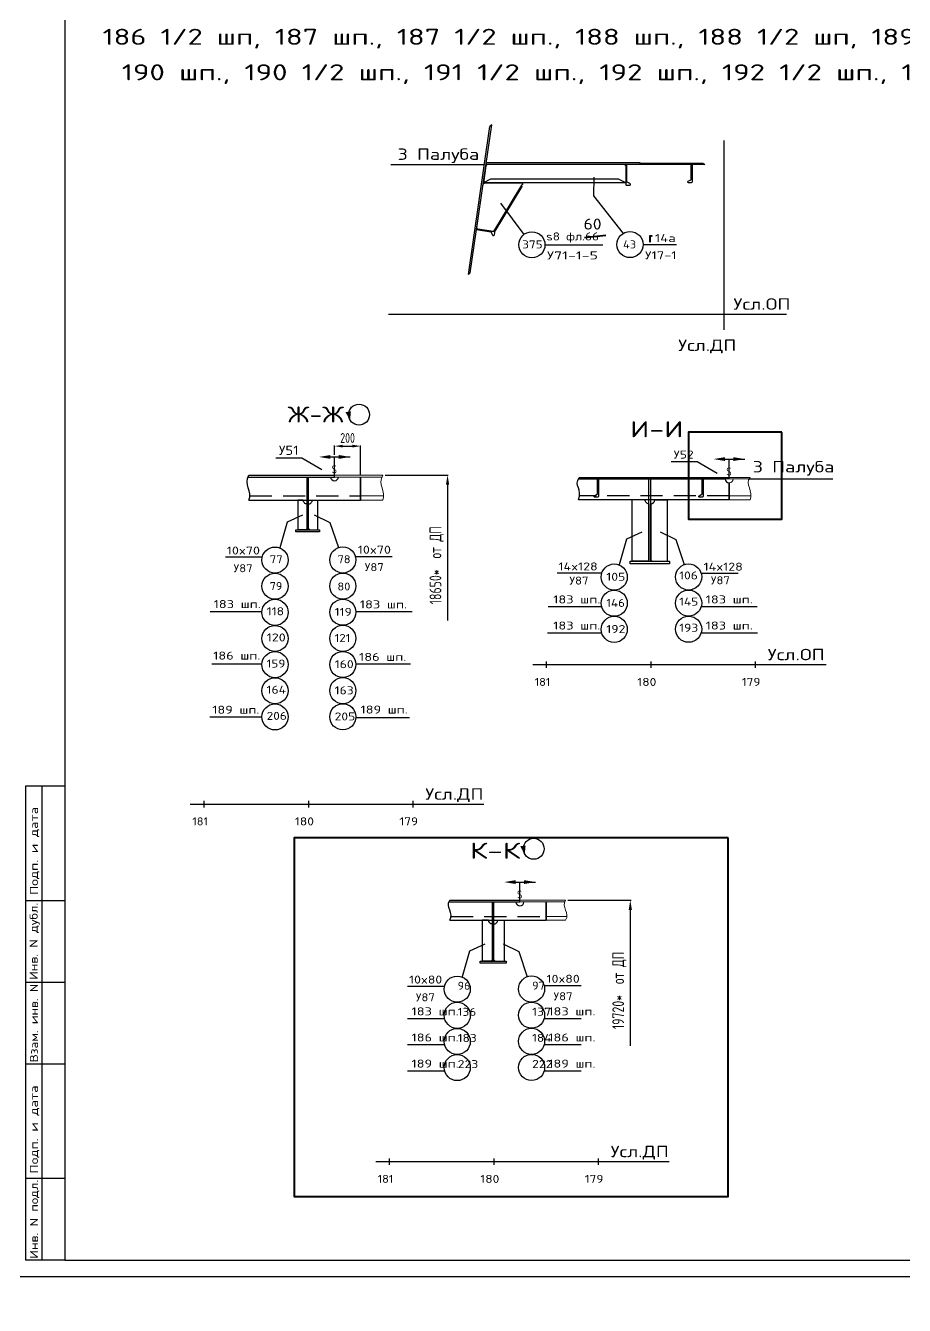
# Model space of a CAD drawing. Header units: millimetres. Extents: x -438477 to 631584, y 118817 to 676146.
# Drawn here: x 281127 to 287855, y 333787 to 343579 of the extents above; entities that cross this region are included whole.
import ezdxf
from ezdxf.enums import TextEntityAlignment as Align

# ---------------------------------------------------------------- set-up
doc = ezdxf.new("R2010")
doc.units = ezdxf.units.MM
for name, pattern in [('AVEVASOLID', [7.5, 7.5]), ('AVEVASOLIDWIDE', [7.5, 7.5]), ('DASHED', [2.546053, 1.697368, -0.848684])]:
    doc.linetypes.add(name, pattern=pattern)
doc.layers.get('Defpoints').update_dxf_attribs({"linetype": 'CONTINUOUS'})
for name, color, linetype in [('20_1', 1, 'CONTINUOUS'), ('20_FORMAT', 140, 'CONTINUOUS'), ('20_POZ', 4, 'CONTINUOUS'), ('20_TEXT', 1, 'CONTINUOUS')]:
    doc.layers.add(name, color=color, linetype=linetype)
doc.styles.add('SIMPLEX', font='simplex.shx', dxfattribs={"width": 0.7})
doc.linetypes.add('Шов_Монтажный', pattern='A,0.75,-0.0001,["/",Standard,S=1,R=0,X=0,Y=-0.5],0.75', length=1.5001)
doc.dimstyles.new('Lineyny', dxfattribs={"dimscale": 30, "dimtxt": 3, "dimasz": 2.5, "dimexe": 0.18, "dimexo": 0.625, "dimgap": 1, "dimtad": 1, "dimdec": 0, "dimlfac": -1, "dimzin": 0, "dimtxsty": 'SIMPLEX', "dimcen": 0, "dimdle": 0.38, "dimclrd": 2, "dimclre": 2, "dimclrt": 2, "dimadec": 0, "dimazin": 0, "dimtfac": 1, "dimtdec": 0, "dimtmove": 0, "dimatfit": 0, "dimfxl": 1, "dimtolj": 1, "dimtzin": 0, "dimlwd": -1, "dimarcsym": 0})

# ---------------------------------------------------------------- blocks, each defined once
blk = doc.blocks.new('*D168')
at = {"layer": '20_1', "color": 2, "lineweight": -2, "ltscale": 30, "transparency": 16777216}
blk.add_line((283880.6, 340140.6), (284363, 340140.6), dxfattribs=at)
at = {"layer": '20_1', "color": 2, "ltscale": 30, "transparency": 16777216}
blk.add_line((284357.6, 340065.6), (284357.6, 339027.2), dxfattribs=at)
at = {"layer": '20_1', "color": 2, "ltscale": 25, "transparency": 16777216}
blk.add_solid([(284370.1, 340065.6), (284345.1, 340065.6), (284357.6, 340140.6)], dxfattribs=at)
at = {"layer": 'Defpoints', "color": 0, "ltscale": 25, "transparency": 16777216}
for p in [(283861.8, 340140.6), (283686.1, 337040.6), (284357.6, 337040.6)]:
    blk.add_point(p, dxfattribs=at)
at = {"layer": '20_1', "color": 2, "ltscale": 25, "transparency": 16777216, "insert": (284274.1, 339450.2), "char_height": 90, "attachment_point": 5, "rotation": 90, "style": 'SIMPLEX'}
blk.add_mtext('\\A1;18650*  от ДП', dxfattribs=at)
blk = doc.blocks.new('*D169')
at = {"layer": '20_1', "color": 2, "lineweight": -2, "ltscale": 30, "transparency": 16777216}
blk.add_line((285279.7, 336887.2), (285762.2, 336887.2), dxfattribs=at)
at = {"layer": '20_1', "color": 2, "ltscale": 30, "transparency": 16777216}
blk.add_line((285756.8, 336812.2), (285756.8, 335773.8), dxfattribs=at)
at = {"layer": '20_1', "color": 2, "ltscale": 25, "transparency": 16777216}
blk.add_solid([(285769.3, 336812.2), (285744.3, 336812.2), (285756.8, 336887.2)], dxfattribs=at)
at = {"layer": 'Defpoints', "color": 0, "ltscale": 25, "transparency": 16777216}
for p in [(285261, 336887.2), (285085.3, 333787.2), (285756.8, 333787.2)]:
    blk.add_point(p, dxfattribs=at)
at = {"layer": '20_1', "color": 2, "ltscale": 25, "transparency": 16777216, "insert": (285673.2, 336196.8), "char_height": 90, "attachment_point": 5, "rotation": 90, "style": 'SIMPLEX'}
blk.add_mtext('\\A1;19720*  от ДП', dxfattribs=at)
blk = doc.blocks.new('*D173')
at = {"layer": '20_1', "color": 2, "lineweight": -2, "ltscale": 25, "transparency": 16777216}
for p, q in [((283492.2, 340294.6), (283492.2, 340366.3)), ((283692.2, 340140.2), (283692.2, 340366.3))]:
    blk.add_line(p, q, dxfattribs=at)
at = {"layer": '20_1', "color": 2, "ltscale": 25, "transparency": 16777216}
blk.add_line((283554.7, 340361.8), (283629.7, 340361.8), dxfattribs=at)
for points in [[(283554.7, 340372.2), (283554.7, 340351.4), (283492.2, 340361.8)], [(283629.7, 340351.4), (283629.7, 340372.2), (283692.2, 340361.8)]]:
    blk.add_solid(points, dxfattribs=at)
at = {"layer": 'Defpoints', "color": 0, "ltscale": 25, "transparency": 16777216}
for p in [(283492.2, 340278.9), (283692.2, 340361.8), (283692.2, 340124.6)]:
    blk.add_point(p, dxfattribs=at)
at = {"layer": '20_1', "color": 2, "ltscale": 25, "transparency": 16777216, "insert": (283592.2, 340424.3), "char_height": 75, "attachment_point": 5, "style": 'SIMPLEX'}
blk.add_mtext('\\A1;200', dxfattribs=at)

msp = doc.modelspace()

# ---------------------------------------------------------------- linework, layer by layer
at = {"layer": '20_1', "color": 0, "linetype": 'AVEVASOLIDWIDE'}
for p, q in [((284517.244, 341674.691), (284682.201, 342807.403)), ((284531.167, 341687.023), (284696.123, 342819.735)), ((282828.996, 340124.557), (283492.208, 340124.557)), ((282836.85, 340140.557), (283492.208, 340140.557)), ((284367.367, 336875.153), (284910.136, 336875.153)), ((284374.244, 336887.153), (284910.136, 336887.153))]:
    msp.add_line(p, q, dxfattribs=at)
at = {"layer": '20_1', "color": 0, "ltscale": 25}
for p, q in [((284696.123, 342819.735), (284682.201, 342807.403)), ((286315.013, 342525.42), (286327.963, 342517.418)), ((284531.167, 341687.023), (284517.244, 341674.691)), ((283492.208, 340124.557), (283492.208, 340140.557)), ((286513.649, 340110.413), (286513.649, 340122.413))]:
    msp.add_line(p, q, dxfattribs=at)
at = {"layer": '20_1', "ltscale": 0.2}
for p, q in [((286476.212, 341251.811), (286476.212, 342700.429)), ((283906.493, 341371.663), (286951.313, 341371.663)), ((285009.647, 338689.677), (287256.158, 338689.677)), ((282388.206, 337622.757), (284634.717, 337622.757)), ((283807.435, 334887.33), (286053.945, 334887.33))]:
    msp.add_line(p, q, dxfattribs=at)
at = {"layer": '20_1', "color": 0, "linetype": 'AVEVASOLID'}
for p, q in [((286327.963, 342517.418), (284652.097, 342517.418)), ((283282.211, 339720.34), (283282.211, 340124.557)), ((283292.208, 339720.34), (283292.208, 340124.557)), ((283692.208, 340126.642), (283692.208, 339948.517)), ((286513.649, 340110.413), (285358.637, 340110.413)), ((285358.637, 340110.413), (286483.644, 340110.413)), ((285365.024, 340122.413), (286513.649, 340122.413)), ((285899.648, 339480.411), (285899.648, 340110.413)), ((285913.649, 339480.411), (285913.649, 340110.413)), ((282836.85, 339948.517), (283692.208, 339948.517)), ((286513.649, 339950.409), (285359.401, 339950.409)), ((284701.439, 336420.42), (284701.439, 336875.153)), ((284711.437, 336420.42), (284711.437, 336875.153)), ((285111.437, 336873.697), (285111.437, 336735.16)), ((284374.244, 336735.16), (285111.437, 336735.16))]:
    msp.add_line(p, q, dxfattribs=at)
at = {"layer": '20_1', "color": 92, "linetype": 'AVEVASOLID', "lineweight": 0}
msp.add_line((284662.095, 342517.418), (285711.765, 342517.418), dxfattribs=at)
at = {"layer": '20_1', "linetype": 'AVEVASOLID'}
for p, q in [((285721.775, 342377.419), (284631.675, 342377.419)), ((284923.118, 342357.613), (284708.689, 342003.75)), ((283212.203, 339948.517), (283212.203, 339720.34)), ((283282.211, 339730.234), (283282.211, 339918.835)), ((283292.208, 339730.234), (283292.208, 339918.835)), ((283362.203, 339948.517), (283362.203, 339720.34)), ((285771.645, 339480.411), (285771.645, 339950.409)), ((285899.648, 339920.411), (285899.648, 339490.412)), ((285913.649, 339920.411), (285913.649, 339490.412)), ((286041.652, 339480.411), (286041.652, 339950.409)), ((284621.434, 336735.16), (284621.434, 336420.42)), ((284701.439, 336430.314), (284701.439, 336705.472)), ((284711.437, 336430.314), (284711.437, 336705.472)), ((284791.429, 336735.16), (284791.429, 336420.42))]:
    msp.add_line(p, q, dxfattribs=at)
at = {"layer": '20_1', "color": 252, "linetype": 'AVEVASOLIDWIDE', "lineweight": 0}
for p, q in [((283492.208, 340140.557), (283861.822, 340140.557)), ((283492.208, 340124.557), (283853.967, 340124.557)), ((284910.136, 336887.153), (285260.986, 336887.153)), ((284910.136, 336875.153), (285254.108, 336875.153))]:
    msp.add_line(p, q, dxfattribs=at)
at = {"layer": '20_1', "color": 6, "linetype": 'Шов_Монтажный', "ltscale": 25}
for p, q in [((283692.208, 339948.517), (283692.208, 340124.557)), ((286513.649, 339950.409), (286513.649, 340080.411)), ((285111.437, 336735.16), (285111.437, 336875.153))]:
    msp.add_line(p, q, dxfattribs=at)
at = {"layer": '20_1', "color": 252, "lineweight": 0, "ltscale": 25}
for p, q in [((286513.649, 340122.413), (286673.8, 340122.413)), ((286513.65, 340110.417), (286665.826, 340110.417)), ((283692.208, 339948.517), (283861.822, 339948.517)), ((286513.649, 339981.659), (286680.423, 339981.659)), ((286513.649, 339950.409), (286673.8, 339950.409)), ((285111.437, 336735.16), (285260.986, 336735.16))]:
    msp.add_line(p, q, dxfattribs=at)
at = {"layer": '20_1', "color": 0, "linetype": 'DASHED', "ltscale": 100}
for p, q in [((282843.488, 339981.5), (283692.208, 339981.5)), ((286513.649, 339981.659), (285367.852, 339981.659)), ((284384.263, 336763.099), (285111.437, 336763.099))]:
    msp.add_line(p, q, dxfattribs=at)
at = {"layer": '20_1', "color": 252, "linetype": 'DASHED', "lineweight": 0, "ltscale": 100}
for p, q in [((283692.208, 339981.5), (283868.46, 339981.5)), ((285111.437, 336763.099), (285271.005, 336763.099))]:
    msp.add_line(p, q, dxfattribs=at)
at = {"layer": '20_1', "ltscale": 10}
for points in [[(283922.111, 342515.485), (284638.344, 342515.485)], [(286665.826, 340110.417), (287306.925, 340110.417)]]:
    msp.add_lwpolyline(points, dxfattribs=at)
at = {"layer": '20_1', "linetype": 'AVEVASOLID'}
for points in [[(284662.095, 342517.418), (284650.657, 342507.525), (284631.675, 342377.419)], [(285711.765, 342517.418), (285721.775, 342507.418), (285721.775, 342377.419)], [(285721.775, 342377.419), (285665.891, 342405.358), (284687.559, 342405.358), (284631.675, 342377.419)], [(284923.118, 342357.613), (284925.693, 342347.106), (284719.187, 342006.328), (284708.689, 342003.75)], [(283282.211, 339730.234), (283272.213, 339720.34), (283212.203, 339720.34)], [(283292.208, 339730.234), (283302.206, 339720.34), (283362.203, 339720.34)], [(285899.648, 339490.412), (285889.65, 339480.411), (285771.645, 339480.411)], [(285913.649, 339490.412), (285923.647, 339480.411), (286041.652, 339480.411)], [(285113.649, 338714.677), (285113.649, 338664.677)], [(285913.649, 338714.677), (285913.649, 338664.677)], [(286713.649, 338714.677), (286713.649, 338664.677)], [(282492.208, 337647.757), (282492.208, 337597.757)], [(283292.208, 337647.757), (283292.208, 337597.757)], [(284092.208, 337647.757), (284092.208, 337597.757)], [(284701.439, 336430.314), (284691.429, 336420.42), (284621.434, 336420.42)], [(284711.437, 336430.314), (284721.434, 336420.42), (284791.429, 336420.42)], [(283911.437, 334912.33), (283911.437, 334862.33)], [(284711.437, 334912.33), (284711.437, 334862.33)], [(285511.437, 334912.33), (285511.437, 334862.33)]]:
    msp.add_lwpolyline(points, dxfattribs=at)
at = {"layer": '20_1', "color": 0, "linetype": 'AVEVASOLID'}
for points in [[(286315.013, 342525.42), (285831.772, 342525.42), (285831.772, 342529.418), (284652.097, 342529.418)], [(283197.213, 339720.34), (283377.206, 339720.34), (283377.206, 339706.189), (283197.213, 339706.189), (283197.213, 339720.34)], [(285756.642, 339480.411), (286056.642, 339480.411), (286056.642, 339460.413), (285756.642, 339460.413), (285756.642, 339480.411)], [(284606.432, 336420.42), (284806.444, 336420.42), (284806.444, 336406.272), (284606.432, 336406.272), (284606.432, 336420.42)]]:
    msp.add_lwpolyline(points, dxfattribs=at)
for points in [[(285721.775, 342517.418), (285721.775, 342364.419, 0.41435081), (285728.769, 342357.418), (285750.767, 342357.418, 0.7671454), (285754.27, 342370.482), (285733.274, 342382.607, -0.26792973), (285729.77, 342388.668), (285729.77, 342517.418)], [(286229.77, 342517.418), (286229.77, 342383.419, -0.41401973), (286223.765, 342377.419), (286202.769, 342377.419, -0.76742417), (286199.766, 342388.613), (286219.773, 342400.161, 0.26811787), (286222.764, 342405.358), (286222.764, 342517.418)], [(284580.015, 342022.42), (284712.607, 342003.109, -0.41404229), (284717.686, 341996.306), (284714.658, 341975.524, -0.7673775), (284703.147, 341974.172), (284694.602, 341995.626, 0.26788029), (284689.89, 341999.343), (284579.001, 342015.493)], [(285513.649, 340110.413), (285513.649, 339976.41, -0.41401973), (285507.643, 339970.411), (285486.647, 339970.411, -0.76742417), (285483.644, 339981.605), (285503.652, 339993.152, 0.26799962), (285506.642, 339998.353), (285506.642, 340110.413)], [(286313.649, 340110.413), (286313.649, 339976.41, -0.41401973), (286307.643, 339970.411), (286286.647, 339970.411, -0.76742417), (286283.644, 339981.605), (286303.639, 339993.152, 0.26772761), (286306.642, 339998.353), (286306.642, 340110.413)], [(286483.644, 340110.413, 0.4141672), (286513.649, 340080.411), (286513.649, 339950.409)]]:
    msp.add_lwpolyline(points, format="xyb", dxfattribs=at)
at = {"layer": '20_1', "linetype": 'AVEVASOLID'}
for points in [[(284708.689, 342003.75), (284589.939, 342021.026), (284581.479, 342032.36), (284630.234, 342367.531), (284641.672, 342377.428), (284931.675, 342377.428), (284931.675, 342362.429, 0.26218423), (284923.118, 342357.613, 0.26218423)], [(283282.211, 339918.835, -0.41421708), (283252.206, 339948.517), (283212.203, 339948.517)], [(283292.208, 339918.835, 0.41421708), (283322.213, 339948.517), (283362.203, 339948.517)], [(285899.648, 339920.411, -0.41427255), (285869.655, 339950.409), (285771.645, 339950.409)], [(285913.649, 339920.411, 0.41418827), (285943.654, 339950.409), (286041.652, 339950.409)], [(284701.439, 336705.472, -0.41417497), (284671.434, 336735.16), (284621.434, 336735.16)], [(284711.437, 336705.472, 0.41426012), (284741.429, 336735.16), (284791.429, 336735.16)]]:
    msp.add_lwpolyline(points, format="xyb", dxfattribs=at)
at = {"layer": '20_1', "color": 4, "ltscale": 20}
msp.add_lwpolyline([(285476.4, 342419.465), (285475.889, 342277.819), (285701.993, 341989.271)], dxfattribs=at)
at = {"layer": '20_1', "color": 30, "lineweight": 40, "ltscale": 25}
msp.add_lwpolyline([(285568.496, 341973.914), (285405.536, 341954.792)], dxfattribs=at)
for points in [[(286916.428, 340469.616), (286201.713, 340469.616), (286201.713, 339803.115), (286916.428, 339803.115)], [(286506.59, 337363.659), (283182.893, 337363.659), (283182.893, 334621.133), (286506.59, 334621.133)]]:
    msp.add_lwpolyline(points, close=True, dxfattribs=at)
at = {"layer": '20_1'}
for points in [[(283412.208, 340278.94), (283612.208, 340278.94)], [(283492.208, 340126.648), (283492.208, 340278.94)], [(286433.649, 340262.706), (286633.649, 340262.706)], [(286513.649, 340110.413), (286513.649, 340262.706)], [(284831.437, 337025.99), (285031.437, 337025.99)], [(284911.437, 336873.697), (284911.437, 337025.99)]]:
    msp.add_lwpolyline(points, dxfattribs=at)
at = {"layer": '20_1', "color": 4, "ltscale": 0.5}
for points in [[(283043.685, 340271.433), (283242.899, 340271.433), (283396.271, 340182.011)], [(286069.452, 340243.416), (286268.666, 340243.416), (286422.038, 340153.994)]]:
    msp.add_lwpolyline(points, dxfattribs=at)
at = {"layer": '20_1', "color": 252, "linetype": 'AVEVASOLID', "lineweight": 0}
msp.add_lwpolyline([(286543.654, 340110.413, -0.4141672), (286513.649, 340080.411), (286513.649, 339950.409)], format="xyb", dxfattribs=at)
at = {"layer": '20_1', "color": 2, "ltscale": 20}
for centre in [(283679.609, 340602.643), (285016.996, 337280.88)]:
    msp.add_circle(centre, 80, dxfattribs=at)
at = {"layer": '20_1', "color": 0, "linetype": 'AVEVASOLID'}
for centre, radius, start, end in [((283492.208, 340126.648), 30.005, 180.0093231, 359.9906616), ((284911.437, 336873.697), 29.993, 180, 0)]:
    msp.add_arc(centre, radius, start, end, dxfattribs=at)
at = {"layer": '20_1', "color": 0, "ltscale": 25}
for points in [[(282836.85, 339948.517), (282864.453, 340013.094), (282794.296, 340069.449), (282836.85, 340140.557)], [(285359.401, 339950.409), (285393.138, 340037.326), (285322.469, 340051.305), (285365.024, 340122.413)], [(284374.244, 336735.16), (284409.898, 336786.944), (284337.441, 336837.549), (284374.244, 336887.153)]]:
    msp.add_open_spline(points, degree=3, dxfattribs=at)
at = {"layer": '20_1', "color": 252, "lineweight": 0, "ltscale": 25}
for points in [[(283861.822, 339948.517), (283889.424, 340013.094), (283819.267, 340069.449), (283861.822, 340140.557)], [(286673.8, 339950.409), (286701.403, 340014.986), (286631.246, 340071.342), (286673.8, 340122.413)], [(285260.986, 336735.16), (285296.64, 336786.944), (285224.182, 336837.549), (285260.986, 336887.153)]]:
    msp.add_open_spline(points, degree=3, dxfattribs=at)
at = {"layer": '20_1', "color": 2, "ltscale": 0.2}
for points in [[(283617.68, 340627.42), (283575.937, 340621.626), (283611.508, 340560.663)], [(284955.067, 337305.657), (284913.324, 337299.862), (284948.895, 337238.9)]]:
    msp.add_solid(points, dxfattribs=at)
at = {"layer": '20_1'}
for points in [[(283459.708, 340293.524), (283459.708, 340264.357), (283372.208, 340278.94)], [(283524.708, 340293.524), (283524.708, 340264.357), (283612.208, 340278.94)], [(286481.149, 340277.289), (286481.149, 340248.122), (286393.649, 340262.706)], [(286546.149, 340277.289), (286546.149, 340248.122), (286633.649, 340262.706)], [(284878.937, 337040.573), (284878.937, 337011.407), (284791.437, 337025.99)], [(284943.937, 337040.573), (284943.937, 337011.407), (285031.437, 337025.99)]]:
    msp.add_solid(points, dxfattribs=at)
at = {"layer": '20_FORMAT', "color": 7}
for p, q in [((281127.063, 337758.858), (281127.063, 334133.858)), ((281427.063, 337758.858), (281127.063, 337758.858)), ((281252.063, 337758.858), (281252.063, 334133.858)), ((281427.063, 336883.858), (281127.063, 336883.858)), ((281427.063, 336258.858), (281127.063, 336258.858)), ((281427.063, 335633.858), (281127.063, 335633.858)), ((281427.063, 334758.858), (281127.063, 334758.858)), ((281427.063, 334133.858), (281127.063, 334133.858))]:
    msp.add_line(p, q, dxfattribs=at)
at = {"layer": '20_FORMAT', "color": 4}
msp.add_lwpolyline([(280927.063, 334008.858), (301952.063, 334008.858), (301952.063, 348858.858), (280927.063, 348858.858)], close=True, dxfattribs=at)
at = {"layer": '20_FORMAT', "color": 7}
msp.add_lwpolyline([(281427.063, 334133.858), (301827.063, 334133.858), (301827.063, 348733.858), (281427.063, 348733.858)], close=True, dxfattribs=at)
at = {"layer": '20_POZ'}
for p, q in [((285103.428, 341901.939), (285545.999, 341901.939)), ((285854.359, 341904.078), (286110.126, 341904.078)), ((285127.184, 339134.157), (285538.536, 339134.157)), ((286303.186, 339134.157), (286727.027, 339134.157)), ((282540.489, 339096.375), (282936.619, 339096.375)), ((283655.551, 339096.375), (284085.827, 339096.375)), ((285121.57, 338934.157), (285538.536, 338934.157)), ((286303.186, 338934.157), (286729.834, 338934.157)), ((282553.122, 338696.375), (282936.619, 338696.375)), ((283655.551, 338696.375), (284074.9, 338696.375)), ((282536.279, 338289.853), (282936.407, 338289.853)), ((283655.679, 338286.158), (284065.426, 338286.158)), ((284051.396, 335982.27), (284333.928, 335982.27)), ((285098.579, 335982.27), (285381.112, 335982.27)), ((284051.396, 335782.27), (284333.928, 335782.27)), ((285098.579, 335782.27), (285381.112, 335782.27)), ((284051.396, 335582.27), (284333.928, 335582.27)), ((285098.579, 335582.27), (285381.112, 335582.27))]:
    msp.add_line(p, q, dxfattribs=at)
for points in [[(284761.924, 342220.169), (284940.514, 341979.668)], [(283247.002, 339834.457), (283129.835, 339779.447), (283072.899, 339582.972)], [(283336.999, 339836.758), (283456.939, 339777.876), (283522.013, 339585.034)], [(285844.53, 339704.482), (285727.362, 339649.471), (285670.427, 339452.996)], [(285984.557, 339706.782), (286104.497, 339647.9), (286169.571, 339455.059)], [(282938.75, 339511.391), (282656.84, 339511.391)], [(283934.419, 339515.949), (283652.508, 339515.949)], [(285537.62, 339389.371), (285196.614, 339389.371)], [(286581.977, 339385.974), (286300.066, 339385.974)], [(284642.317, 336551.406), (284525.15, 336496.395), (284468.214, 336299.92)], [(284782.344, 336553.706), (284902.284, 336494.824), (284967.359, 336301.982)], [(284334.066, 336228.34), (284052.155, 336228.34)], [(285379.764, 336232.897), (285097.853, 336232.897)]]:
    msp.add_lwpolyline(points, dxfattribs=at)
at = {"layer": '20_POZ', "color": 7}
msp.add_lwpolyline([(285905.534, 341923.297), (285905.534, 341970.797, -0.41421356), (285908.034, 341973.297), (285919.034, 341973.297, -0.70415525), (285920.62, 341968.865), (285910.784, 341963.185, 0.26794919), (285909.534, 341961.02), (285909.534, 341923.297)], format="xyb", dxfattribs=at)
at = {"layer": '20_POZ'}
for centre in [(285003.428, 341901.939), (285754.359, 341904.078), (283036.407, 339489.868), (283555.702, 339490.879), (285633.934, 339359.893), (286203.259, 339360.904), (283036.407, 339289.868), (283555.702, 339290.879), (285633.934, 339159.893), (286203.259, 339160.904), (283036.407, 339089.868), (283555.702, 339090.879), (285633.934, 338959.893), (286203.259, 338960.904), (283036.407, 338889.868), (283555.702, 338890.879), (283036.407, 338689.868), (283555.702, 338690.879), (283036.407, 338489.868), (283555.702, 338490.879), (283036.407, 338289.868), (283555.702, 338290.879), (284431.722, 336206.816), (285001.047, 336207.828), (284431.705, 336006.816), (285001.03, 336007.828), (284431.705, 335806.816), (285001.03, 335807.828), (284431.705, 335606.816), (285001.03, 335607.828)]:
    msp.add_circle(centre, 100, dxfattribs=at)

# ---------------------------------------------------------------- texts
at = {"layer": '20_1', "style": 'SIMPLEX'}
for s, height, p, p2 in [('186 1/2 шп, 187 шп., 187 1/2 шп., 188 шп., 188 1/2 шп, 189 1/2 шп,', 122.5, (281716.144, 343432.38), (288815.31, 343432.38)), ('190 шп., 190 1/2 шп., 191 1/2 шп., 192 шп., 192 1/2 шп., 193 шп.', 122.5, (281863.335, 343160.797), (288606.668, 343160.797)), ('181', 61.25, (285024.959, 338526.891), (285144.542, 338526.891)), ('180', 61.25, (285810.371, 338526.891), (285956.204, 338526.891)), ('179', 61.25, (286610.371, 338526.891), (286753.288, 338526.891)), ('181', 61.25, (282403.518, 337459.971), (282523.101, 337459.971)), ('180', 61.25, (283188.93, 337459.971), (283334.763, 337459.971)), ('179', 61.25, (283988.93, 337459.971), (284131.847, 337459.971)), ('181', 61.25, (283822.746, 334724.544), (283942.329, 334724.544)), ('180', 61.25, (284608.159, 334724.544), (284753.992, 334724.544)), ('179', 61.25, (285408.159, 334724.544), (285551.075, 334724.544))]:
    msp.add_text(s, height=height, dxfattribs=at).set_placement(p, p2, align=Align.ALIGNED)
at = {"layer": '20_1', "ltscale": 3, "style": 'SIMPLEX'}
for s, height, p, p2 in [('3 Палуба', 87.5, (283975.039, 342551.729), (284600.039, 342551.729)), ('Усл.ОП', 87.5, (286545.912, 341405.19), (286983.412, 341405.19)), ('Усл.ДП', 87.5, (286123.421, 341089.891), (286569.254, 341089.891)), (' У51', 70.4375, (283014.963, 340294.498), (283216.213, 340294.498)), (' У52', 61.25, (286040.729, 340266.48), (286241.979, 340266.48)), ('S', 61.25, (283470.136, 340153.571), (283510.97, 340153.571)), ('S', 61.25, (286491.577, 340137.336), (286532.411, 340137.336)), ('3 Палуба', 87.5, (286694.149, 340160.083), (287319.149, 340160.083)), ('Усл.ОП', 87.5, (286808.379, 338723.204), (287245.879, 338723.204)), ('Усл.ДП', 87.5, (284186.938, 337656.284), (284632.771, 337656.284)), ('S', 61.25, (284889.365, 336900.621), (284930.198, 336900.621)), ('Усл.ДП', 87.5, (285606.166, 334920.857), (286052, 334920.857))]:
    msp.add_text(s, height=height, dxfattribs=at).set_placement(p, p2, align=Align.ALIGNED)
at = {"layer": '20_1', "color": 30, "lineweight": 40, "ltscale": 25, "style": 'SIMPLEX'}
msp.add_text('60', height=84.6691, dxfattribs=at).set_placement((285399.295, 342018.559), (285536.378, 342018.559), align=Align.ALIGNED)
at = {"layer": '20_POZ', "style": 'SIMPLEX'}
for s, p, p2 in [('s8 фл.66', (285112.128, 341935.565), (285517.544, 341935.565)), ('14а', (285944.471, 341922.725), (286104.888, 341922.725)), ('375', (284928.603, 341874.481), (285086.103, 341874.481)), ('У71-1-5', (285118.633, 341790.067), (285509.466, 341790.067)), ('43', (285701.725, 341874.603), (285800.892, 341874.603)), ('У17-1', (285869.635, 341791.792), (286111.719, 341791.792)), ('10x70', (282667.604, 339532.362), (282921.354, 339532.362)), ('10x70', (283670.276, 339538.644), (283924.026, 339538.644)), ('77', (282996.402, 339465.898), (283095.568, 339465.898)), ('78', (283515.697, 339465.506), (283614.863, 339465.506)), ('У87', (282719.301, 339397.002), (282865.135, 339397.002)), ('У87', (283723.596, 339405.01), (283869.429, 339405.01)), ('14x128', (285206.623, 339410.341), (285507.039, 339410.341)), ('106', (286130.972, 339341.613), (286273.889, 339341.613)), ('14x128', (286317.834, 339408.669), (286618.251, 339408.669)), ('79', (282996.402, 339260.284), (283092.652, 339260.284)), ('80', (283514.293, 339257.085), (283613.46, 339257.085)), ('У87', (285290.801, 339302.352), (285436.634, 339302.352)), ('105', (285572.876, 339331.712), (285718.709, 339331.712)), ('У87', (286373.259, 339304.51), (286519.092, 339304.51)), ('183 шп.', (285166.062, 339158.277), (285527.728, 339158.277)), ('145', (286130.972, 339141.613), (286276.806, 339141.613)), ('183 шп.', (286333.511, 339158.277), (286695.177, 339158.277)), ('183 шп.', (282566.51, 339122.6), (282928.177, 339122.6)), ('118', (282972.541, 339067.302), (283106.708, 339067.302)), ('119', (283493.239, 339062.699), (283624.489, 339062.699)), ('183 шп.', (283685.875, 339120.495), (284047.542, 339120.495)), ('146', (285572.876, 339131.712), (285715.792, 339131.712)), ('183 шп.', (285166.062, 338958.277), (285527.728, 338958.277)), ('183 шп.', (286333.511, 338958.277), (286695.177, 338958.277)), ('120', (282972.541, 338867.302), (283118.374, 338867.302)), ('121', (283493.239, 338862.699), (283612.823, 338862.699)), ('192', (285572.876, 338931.712), (285718.709, 338931.712)), ('193', (286130.972, 338941.613), (286276.806, 338941.613)), ('186 шп.', (282563.001, 338728.214), (282924.668, 338728.214)), ('159', (282972.541, 338667.302), (283115.458, 338667.302)), ('160', (283493.239, 338662.699), (283639.073, 338662.699)), ('186 шп.', (283680.248, 338718.389), (284041.915, 338718.389)), ('164', (282972.541, 338467.302), (283121.291, 338467.302)), ('163', (283493.239, 338462.699), (283639.073, 338462.699)), ('189 шп.', (282555.771, 338313.973), (282917.438, 338313.973)), ('206', (282972.541, 338267.302), (283127.124, 338267.302)), ('205', (283493.239, 338262.699), (283650.739, 338262.699)), ('189 шп.', (283691.265, 338315.377), (284052.931, 338315.377)), ('10x80', (284062.919, 336249.31), (284316.669, 336249.31)), ('96', (284435.228, 336202.497), (284531.478, 336202.497)), ('97', (285004.553, 336203.508), (285103.719, 336203.508)), ('10x80', (285115.622, 336255.593), (285369.372, 336255.593)), ('У87', (284114.616, 336113.95), (284260.45, 336113.95)), ('У87', (285168.941, 336121.959), (285314.774, 336121.959)), ('183 шп.', (284081.72, 336006.39), (284443.387, 336006.39)), ('183 шп.', (285128.903, 336006.39), (285490.57, 336006.39)), ('136', (284435.211, 336002.497), (284578.128, 336002.497)), ('137', (285004.536, 336003.508), (285150.37, 336003.508)), ('186 шп.', (284081.72, 335806.39), (284443.387, 335806.39)), ('183', (284435.211, 335802.497), (284581.044, 335802.497)), ('184', (285004.536, 335803.508), (285153.286, 335803.508)), ('186 шп.', (285128.903, 335806.39), (285490.57, 335806.39)), ('189 шп.', (284081.72, 335606.39), (284443.387, 335606.39)), ('223', (284435.211, 335602.497), (284592.711, 335602.497)), ('222', (285004.536, 335603.508), (285162.036, 335603.508)), ('189 шп.', (285128.903, 335606.39), (285490.57, 335606.39))]:
    msp.add_text(s, height=61.25, dxfattribs=at).set_placement(p, p2, align=Align.ALIGNED)
at = {"layer": '20_TEXT', "color": 7, "style": 'SIMPLEX'}
for s, p, p2 in [('Ж-Ж', (283133.495, 340542.717), (283565.162, 340542.717)), ('И-И', (285754.936, 340429.727), (286163.269, 340429.727)), ('К-К', (284528.778, 337205.229), (284913.778, 337205.229))]:
    msp.add_text(s, height=122.5, dxfattribs=at).set_placement(p, p2, align=Align.ALIGNED)
at = {"layer": '20_TEXT', "color": 0, "style": 'SIMPLEX'}
for s, p, p2 in [('Подп. и дата', (281221.895, 336927.345), (281221.895, 337601.095)), ('Инв. N дубл.', (281219.172, 336278.592), (281219.172, 336867.758)), ('Взам. инв. N', (281221.738, 335646.574), (281221.738, 336247.407)), ('Подп. и дата', (281221.895, 334796.274), (281221.895, 335470.024)), ('Инв. N подл.', (281221.895, 334144.826), (281221.895, 334748.576))]:
    msp.add_text(s, height=61.25, rotation=90, dxfattribs=at).set_placement(p, p2, align=Align.ALIGNED)

# ---------------------------------------------------------------- dimensions: what is measured, and where the dimension line sits
at = {"layer": '20_1', "ltscale": 25}
dim = msp.add_linear_dim(base=(283692.208, 340361.822), p1=(283492.208, 340278.94), p2=(283692.208, 340124.557), angle=180, dimstyle='Lineyny', override={"dimscale": 25}, dxfattribs=at)
dim.commit()
dim.dimension.update_dxf_attribs({"geometry": '*D173', "text_midpoint": (283592.208, 340424.322)})
at = {"layer": '20_1', "ltscale": 30}
for base, p1, p2, text, picture, middle in [((284357.638, 337040.557), (283861.822, 340140.557), (283686.129, 337040.557), '18650*  от ДП', '*D168', (284357.638, 339450.223)), ((285756.802, 333787.153), (285260.986, 336887.153), (285085.293, 333787.153), '19720*  от ДП', '*D169', (285756.802, 336196.819))]:
    dim = msp.add_linear_dim(base=base, p1=p1, p2=p2, angle=90, text=text, dimstyle='Lineyny', override={"dimse2": 1, "dimsd2": 1}, dxfattribs=at)
    dim.commit()
    dim.dimension.update_dxf_attribs({"geometry": picture, "text_midpoint": middle, "dimtype": 160})

doc.saveas('drawing.dxf')
